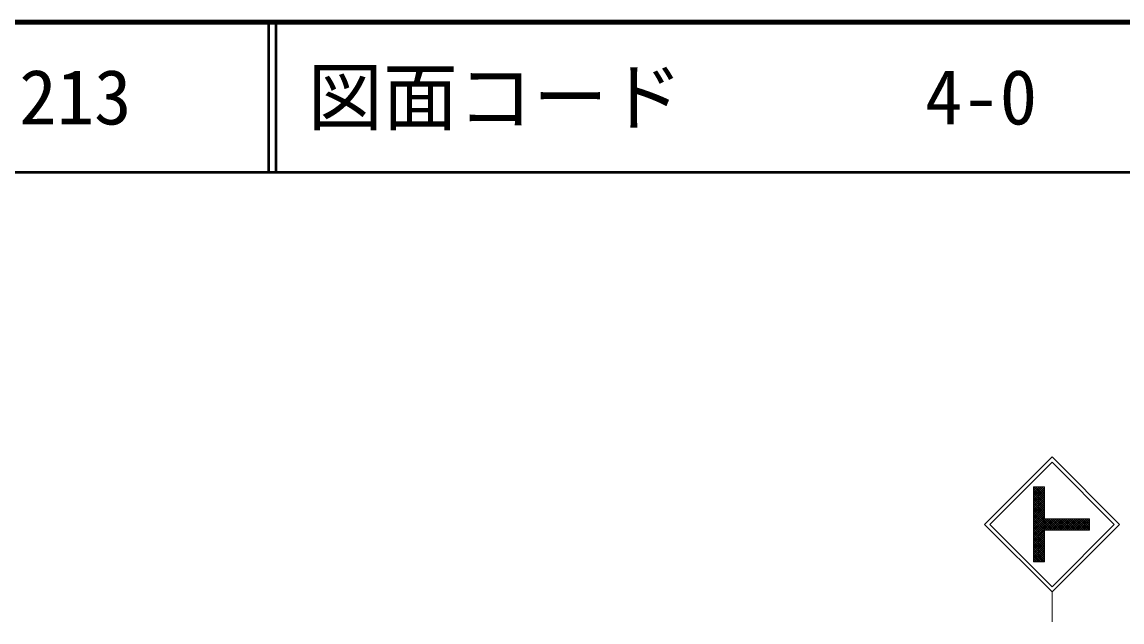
# Model space of a CAD drawing. Units: millimetres, scale not verified. Extents: x 40000 to 680000, y 20000 to 380000.
# Drawn here: x 101323 to 174658, y 340000 to 380000 of the extents above; entities that cross this region are included whole.
import ezdxf
from ezdxf.enums import TextEntityAlignment as Align

# ---------------------------------------------------------------- set-up
doc = ezdxf.new("R2010")
doc.units = ezdxf.units.MM
doc.header["$LTSCALE"] = 1000
for name, color, linetype, lineweight in [('M-STR-STRC', 7, 'Continuous', 13), ('M-TTL', 2, 'Continuous', 140), ('M-TTL-LINE', 7, 'Continuous', 50)]:
    doc.layers.add(name, color=color, linetype=linetype, lineweight=lineweight)
doc.layers.add('M-TTL-TXT', color=7, linetype='Continuous')
doc.styles.add('ＭＳ ゴシック', font='')
doc.styles.get('ＭＳ ゴシック').set_extended_font_data('MS Gothic')

msp = doc.modelspace()

# ---------------------------------------------------------------- linework, layer by layer
at = {"layer": 'M-STR-STRC'}
for p, q in [((165500, 346501), (170000, 351001)), ((165854, 346501), (170000, 350647)), ((174500, 346500), (170000, 351001)), ((174147, 346500), (170000, 350647)), ((168749, 349000), (168749, 344000)), ((168749, 349000), (169499, 349000)), ((168749, 348880), (168869, 349000)), ((168749, 348739), (169010, 349000)), ((168749, 348598), (169152, 349000)), ((168749, 348456), (169293, 349000)), ((168749, 348315), (169435, 349000)), ((168749, 348173), (169499, 348923)), ((169499, 348135), (168749, 348885)), ((168749, 348032), (169499, 348782)), ((169499, 347994), (168749, 348744)), ((168749, 347891), (169499, 348641)), ((169499, 347852), (168749, 348602)), ((168749, 347749), (169499, 348499)), ((169499, 347711), (168749, 348461)), ((168749, 347608), (169499, 348358)), ((169499, 348277), (168776, 349000)), ((169499, 348418), (168917, 349000)), ((169499, 348559), (169059, 349000)), ((169499, 348701), (169200, 349000)), ((169499, 348842), (169342, 349000)), ((169499, 348984), (169483, 349000)), ((169499, 349000), (169499, 346875)), ((169499, 347569), (168749, 348319)), ((168749, 347466), (169499, 348216)), ((169499, 347428), (168749, 348178)), ((168749, 347325), (169499, 348075)), ((169499, 347287), (168749, 348037)), ((168749, 347183), (169499, 347933)), ((169499, 347145), (168749, 347895)), ((168749, 347042), (169499, 347792)), ((169499, 347004), (168749, 347754)), ((168749, 346901), (169499, 347651)), ((170237, 346125), (168749, 347612)), ((168749, 346759), (169499, 347509)), ((170095, 346125), (168749, 347471)), ((168749, 346618), (169499, 347368)), ((169954, 346125), (168749, 347329)), ((168749, 346476), (169499, 347226)), ((169812, 346125), (168749, 347188)), ((168749, 346335), (169499, 347085)), ((169671, 346125), (168749, 347047)), ((168749, 346193), (169499, 346943)), ((169529, 346125), (168749, 346905)), ((165500, 346501), (170000, 342000)), ((165854, 346501), (170000, 342354)), ((168749, 346052), (169572, 346875)), ((168749, 345911), (169714, 346875)), ((168749, 345769), (169855, 346875)), ((168749, 345628), (169997, 346875)), ((168749, 345486), (170138, 346875)), ((169499, 346014), (168749, 346764)), ((169499, 345872), (168749, 346622)), ((169499, 345731), (168749, 346481)), ((169499, 345590), (168749, 346340)), ((169499, 345448), (168749, 346198)), ((169499, 346875), (172499, 346875)), ((169529, 346125), (170279, 346875)), ((170378, 346125), (169628, 346875)), ((169671, 346125), (170421, 346875)), ((170519, 346125), (169769, 346875)), ((169812, 346125), (170562, 346875)), ((170661, 346125), (169911, 346875)), ((169954, 346125), (170704, 346875)), ((170000, 342354), (174147, 346500)), ((170000, 342000), (174500, 346500)), ((170802, 346125), (170052, 346875)), ((170095, 346125), (170845, 346875)), ((170944, 346125), (170194, 346875)), ((170237, 346125), (170987, 346875)), ((171085, 346125), (170335, 346875)), ((170378, 346125), (171128, 346875)), ((171227, 346125), (170477, 346875)), ((170519, 346125), (171269, 346875)), ((171368, 346125), (170618, 346875)), ((170661, 346125), (171411, 346875)), ((171509, 346125), (170759, 346875)), ((170802, 346125), (171552, 346875)), ((171651, 346125), (170901, 346875)), ((170944, 346125), (171694, 346875)), ((171792, 346125), (171042, 346875)), ((171085, 346125), (171835, 346875)), ((171934, 346125), (171184, 346875)), ((171227, 346125), (171977, 346875)), ((172075, 346125), (171325, 346875)), ((171368, 346125), (172118, 346875)), ((172216, 346125), (171466, 346875)), ((171509, 346125), (172259, 346875)), ((172358, 346125), (171608, 346875)), ((171651, 346125), (172401, 346875)), ((172499, 346125), (171749, 346875)), ((171792, 346125), (172499, 346832)), ((172499, 346266), (171891, 346875)), ((171934, 346125), (172499, 346691)), ((172499, 346408), (172032, 346875)), ((172075, 346125), (172499, 346549)), ((172499, 346549), (172174, 346875)), ((172216, 346125), (172499, 346408)), ((172499, 346691), (172315, 346875)), ((172358, 346125), (172499, 346267)), ((172499, 346832), (172456, 346875)), ((172499, 346875), (172499, 346125)), ((168749, 345345), (169499, 346095)), ((169499, 345307), (168749, 346057)), ((168749, 345204), (169499, 345954)), ((169499, 345165), (168749, 345915)), ((168749, 345062), (169499, 345812)), ((169499, 345024), (168749, 345774)), ((168749, 344921), (169499, 345671)), ((169499, 344882), (168749, 345632)), ((168749, 344779), (169499, 345529)), ((169499, 344741), (168749, 345491)), ((169499, 346125), (172499, 346125)), ((169499, 346125), (169499, 344000)), ((168749, 344638), (169499, 345388)), ((169499, 344600), (168749, 345350)), ((168749, 344496), (169499, 345246)), ((169499, 344458), (168749, 345208)), ((168749, 344355), (169499, 345105)), ((169499, 344317), (168749, 345067)), ((168749, 344214), (169499, 344964)), ((169499, 344175), (168749, 344925)), ((168749, 344072), (169499, 344822)), ((169499, 344034), (168749, 344784)), ((168819, 344000), (169499, 344681)), ((169392, 344000), (168749, 344642)), ((169250, 344000), (168749, 344501)), ((169109, 344000), (168749, 344360)), ((168968, 344000), (168749, 344218)), ((168826, 344000), (168749, 344077)), ((168749, 344000), (169499, 344000)), ((168960, 344000), (169499, 344539)), ((169101, 344000), (169499, 344398)), ((169243, 344000), (169499, 344256)), ((169384, 344000), (169499, 344115)), ((170000, 342000), (170000, 340000))]:
    msp.add_line(p, q, dxfattribs=at)
at = {"layer": 'M-TTL'}
msp.add_line((680000, 380000), (40000, 380000), dxfattribs=at)
at = {"layer": 'M-TTL-LINE'}
for p, q in [((117750, 380000), (117750, 370000)), ((118250, 380000), (118250, 370000)), ((40000, 370000), (680000, 370000))]:
    msp.add_line(p, q, dxfattribs=at)

# ---------------------------------------------------------------- texts
at = {"layer": 'M-TTL-TXT', "style": 'ＭＳ ゴシック'}
for s, p in [('図面コード', (120380, 375000)), ('213', (101142, 375000)), ('4-0', (161521, 375000))]:
    msp.add_text(s, height=3666, dxfattribs=at).set_placement(p, align=Align.MIDDLE_LEFT)

doc.saveas('drawing.dxf')
